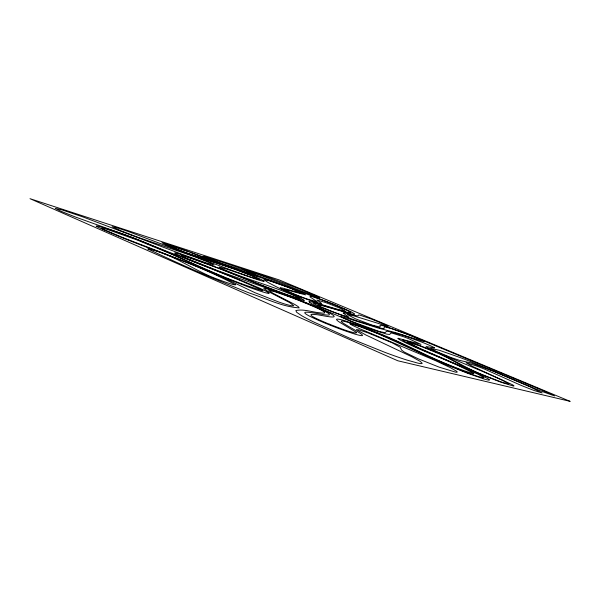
<?xml version="1.0" encoding="UTF-8"?>
<svg xmlns="http://www.w3.org/2000/svg" width="600" height="600" viewBox="0 0 600 600"><rect width="100%" height="100%" fill="white"/><g stroke="black" fill="none" stroke-linecap="round" stroke-linejoin="round"><path stroke-width="0.9" d="M398.115 338.303L420.945 344.385L408.705 338.7A13.455 0.637 21.5 0 0 403.155 336.577L392.077 333.112L390.638 333.165L389.768 334.47L386.76 334.132L372.99 329.858A30.555 1.552 21.3 0 1 363.593 326.438A29.28 1.492 21.3 0 1 359.235 324.772L323.347 309.577M233.67 284.64L235.56 284.805C191.333 260.873 141.788 247.86 96.352 226.365A28.642 1.515 20.5 0 1 99.458 226.553C156.067 242.43 206.82 274.05 262.928 290.835L262.74 290.513C221.572 271.462 178.523 256.515 136.583 239.175A56.153 3.037 20.5 0 0 124.282 234.57L75.36 216.99L61.23 211.373L55.26 208.373L62.28 209.97L82.778 216.885L181.762 254.197L206.123 262.83L214.215 265.072L210.053 262.83L194.94 256.785L138.938 237.645L120.93 230.79L112.163 226.718L116.468 227.595L127.815 231.337L231.833 270.368L250.897 277.125L259.725 279.585L253.035 276.33L234.907 269.332L183.3 251.85L167.453 245.565L161.977 242.7L178.275 247.792L238.358 269.873L257.895 276.188L252.93 273.847A11.01 0.473 21 0 0 245.288 270.862L222.458 263.752L209.123 258.795A10.65 0.458 20.9 0 1 204.127 256.59L203.64 256.267L269.272 277.567L300.457 289.312L319.515 297.562A16.793 0.675 21.1 0 1 316.702 296.97L257.303 273.96L243.135 269.25L258.72 275.91L334.043 304.35L351.075 311.782L354.173 313.59L354.555 314.062L354 314.34A81.705 3.54 21.1 0 1 352.163 314.123L322.38 305.707L317.737 304.868L320.985 306.87L331.725 311.407A15.435 0.758 21.2 0 0 340.98 314.873L348.63 317.032L343.065 312.923L344.423 312.9L356.55 315.765L358.058 315.825L358.582 315L359.715 315.067L371.13 318.945L383.707 324.053L388.268 326.483L353.895 315.885L347.25 314.52L355.635 318.862L371.985 325.072L379.418 326.97L380.205 326.73L379.92 325.553L380.377 325.23L384.285 325.965L410.28 335.25L540.278 389.438L554.572 395.925L540.615 390.96L470.19 361.403A45.713 2.13 21.7 0 0 460.29 357.615L439.605 350.362L430.673 348.278L437.018 351.81L451.132 357.548L459.668 360.413L470.91 362.888L493.455 371.228L530.077 386.842L542.13 392.963L534.03 390.487L521.347 385.493L484.763 369.21A16.155 0.765 21.7 0 0 475.748 365.707L466.11 362.76L472.92 366.577L512.46 384.757A34.973 1.8 21.8 0 1 513.442 386.077L500.692 382.132L481.71 374.678L463.23 366.428L447.412 357.728L438.63 353.572L419.475 345.757L407.445 342.12L419.145 348.067L477.623 373.478L488.213 378.817L489.585 379.89L488.94 380.168A36.51 2.032 21.7 0 1 484.14 379.02L467.692 373.312L442.47 363.18L378.09 333.675L359.947 326.67L349.868 323.64L351.915 325.118L359.82 328.755L435.045 360.428L450.143 367.522L456.6 371.25A45.06 2.76 21.6 0 1 455.73 372.188L439.522 367.275L418.178 358.793L404.205 352.035L401.49 349.995L400.342 347.31L392.092 342.765L367.358 332.647L359.145 329.925L356.4 329.618L365.67 334.882L412.072 356.873L420.173 361.38L422.243 363.3L421.26 363.675L418.275 363.24L406.86 360.045A49.245 3.308 21.5 0 1 384.638 352.252L349.38 338.077L313.425 321.862A90.742 5.805 21.5 0 1 301.425 315.555L296.7 312.308L295.837 310.567C303.788 308.76 312.233 312.248 320.272 312.87C336.923 315.225 301.26 301.53 301.222 301.365A28.928 1.545 21.1 0 0 290.415 297.173L274.928 291.735L268.748 290.407L272.82 293.16L294.892 304.522L298.23 306.638L299.175 307.875C281.918 306.795 265.575 298.237 249.195 292.965C214.95 279.405 180.892 264.832 147.78 248.895C173.16 253.71 193.462 270.57 217.35 279.142A17.857 1.08 20.8 0 0 233.678 284.647M188.782 251.775L166.83 244.583A15.285 0.698 20.8 0 0 167.4 245.04A15.465 0.705 20.8 0 0 169.447 246.03A15.075 0.682 20.8 0 0 171.84 247.072C195.548 257.257 220.74 263.272 244.71 272.752A22.477 1.02 21 0 1 250.553 275.04L253.8 276.353A20.55 0.93 21 0 1 256.733 277.582A21.218 0.96 21 0 1 261.9 279.892L263.812 280.92A24.638 1.117 20.9 0 1 264.195 281.257L264.007 281.377A26.992 1.23 20.9 0 1 262.447 281.093L259.47 280.245A33.15 1.5 20.9 0 1 257.093 279.495L226.942 269.16L219.173 267.082L219.75 267.577A16.875 0.818 20.9 0 0 225.067 270.06A16.605 0.81 20.9 0 0 227.123 270.923C249.308 280.163 272.647 286.29 294.705 295.86A17.13 0.847 21.1 0 1 299.212 297.99L299.993 298.567A19.837 0.975 21.1 0 1 299.415 298.627L288.21 295.103L266.625 287.062A63.113 2.978 21 0 1 262.35 285.405L223.575 270.053A84.42 4.605 20.8 0 0 219.345 268.403L180.27 254.25A26.01 1.335 20.8 0 0 176.61 253.208L175.275 252.93A23.82 1.222 20.8 0 0 174.675 252.945A24.705 1.268 20.8 0 0 176.235 254.1L192.593 261.225L236.138 278.385A79.515 4.635 20.8 0 1 240.562 280.163L258.728 287.775A39.593 2.228 20.9 0 1 265.8 291.097L269.062 293.085A29.625 1.665 20.9 0 1 268.882 293.407L267.353 293.197A27.09 1.522 20.9 0 1 257.918 290.37L252.413 288.45A29.94 1.672 20.9 0 1 247.882 286.815L226.005 278.272L204.067 268.853A137.108 6.967 21.1 0 1 200.73 267.36L173.453 254.978A117.435 6.69 20.3 0 0 170.137 253.515L137.197 240.015L106.882 229.26A23.422 1.237 20.5 0 0 102.667 228.15L101.7 228.135L102.337 228.72A24.33 1.29 20.5 0 0 103.837 229.538L121.185 236.91A51.727 2.685 20.6 0 0 125.835 238.74L174.33 257.355A111.007 6.893 20.5 0 1 199.485 267.525L206.347 270.397A165.532 10.725 20.3 0 1 210.322 272.085L226.058 278.97A86.707 5.333 20.6 0 1 229.2 280.418L254.947 292.688L278.265 301.837A23.625 1.417 21 0 0 284.572 303.96L291.278 305.798L293.82 305.798L289.718 302.61L267.705 291.233L263.737 288.54L266.138 288.683A32.752 1.748 21.1 0 1 271.2 290.108A31.358 1.672 21.1 0 1 275.205 291.413A32.4 1.725 21.1 0 1 284.97 294.847A33.938 1.815 21.1 0 1 306.712 303.27A35.22 1.882 21.1 0 1 315.105 306.81C320.197 308.985 340.305 317.745 321.615 314.28C308.558 312.09 293.407 309.188 317.49 319.882A29.925 1.882 21.3 0 0 325.028 323.108L330.03 325.147A27.697 1.748 21.3 0 0 335.183 327.165A28.305 1.785 21.3 0 0 346.725 331.41L352.335 333.293A31.515 1.98 21.3 0 0 355.83 334.373C383.07 342.03 315.517 312.045 352.65 323.767A28.612 1.59 21.4 0 1 365.603 328.418L395.49 340.785A61.725 3.54 21.4 0 1 398.783 342.285L425.452 355.14A73.972 3.93 21.8 0 0 428.895 356.737L461.34 370.44A29.453 1.635 21.7 0 0 468.96 373.312L473.048 374.775A27.45 1.53 21.7 0 0 476.595 375.99A28.125 1.567 21.7 0 0 482.257 377.632L483.405 377.798A30.615 1.703 21.7 0 0 483.585 377.362L478.125 374.25L464.798 368.108A82.725 4.815 21.6 0 0 460.822 366.36L422.355 349.86A69.262 3.39 21.7 0 1 418.658 348.233L405.097 341.865A35.662 1.8 21.6 0 1 403.748 341.093L402.832 340.403A31.635 1.597 21.6 0 1 403.447 340.155L409.5 341.85A22.223 1.117 21.6 0 1 416.978 344.505A21.48 1.08 21.6 0 1 420.713 345.907L425.903 347.94A24.06 1.215 21.6 0 1 429.803 349.507C448.388 356.032 464.393 367.853 482.79 374.767A22.995 1.185 21.8 0 0 487.058 376.515L498.06 380.76A21.66 1.117 21.8 0 0 504.435 382.972L508.86 383.933L503.13 380.595L486.728 373.2A77.017 4.147 21.7 0 0 482.805 371.52L445.237 355.718A71.752 3.262 21.7 0 1 441.502 354.12L429.112 348.525A27.93 1.328 21.6 0 1 427.56 347.707L426.053 346.538L434.565 347.91A19.102 0.87 21.5 0 0 434.085 347.535L431.16 346.058A14.348 0.652 21.5 0 0 423.915 342.968A14.205 0.645 21.5 0 0 421.755 342.097L402.998 335.31L388.853 331.515A95.055 4.553 21.7 0 0 386.55 331.35L385.058 332.678L379.665 331.605L351.015 321.225A17.212 0.885 21.3 0 1 344.7 318.51L340.665 316.245L377.812 327.915L396.33 332.835A68.363 3.218 21.6 0 1 403.275 335.062L424.125 341.7L419.377 339.225A16.38 0.712 21.5 0 0 412.717 336.428L408.315 334.673A19.013 0.825 21.5 0 0 404.963 333.375L391.785 328.657L384.623 326.835A73.448 3.248 21.6 0 0 384.24 326.888L384.067 328.582L381.315 328.298L358.335 321.285A134.843 5.97 21 0 1 355.237 320.25L322.47 307.928A21.525 1.057 21.2 0 1 317.82 305.865L313.215 303.157L318.36 304.065L339.623 310.327A138.667 5.843 20.9 0 0 342.555 311.153L347.94 312.502A78.75 3.412 21.1 0 0 350.7 312.465M190.028 252.233C223.538 265.882 258.248 276.127 292.125 288.705A18.345 0.788 21.1 0 1 294.195 289.538A18.788 0.81 21.1 0 1 301.147 292.47L305.587 294.862L284.483 289.395L288.735 291.75L299.827 296.317A15.51 0.72 21.1 0 0 306.548 298.83L317.423 301.928L310.335 297.09A90.727 3.877 21.4 0 1 309.923 296.745C310.125 295.23 314.918 297.877 316.35 297.983A20.197 0.862 21.2 0 1 318.855 298.845L322.673 300.218A17.97 0.765 21.2 0 1 324.735 300.99A18.36 0.78 21.2 0 1 333.33 304.32L346.058 309.757L350.67 312.45M329.295 324.157L342.097 329.055A22.905 1.44 21.3 0 0 348.9 331.365L354.99 333.007L356.61 332.782A46.92 2.925 21.2 0 0 356.138 332.228L341.19 323.212A166.252 9 21.8 0 1 339.795 322.343C329.955 315.938 345.345 320.812 347.88 321.757A33.502 1.86 21.4 0 1 361.718 326.625A34.38 1.905 21.4 0 1 371.978 330.555C400.98 341.28 427.695 357.188 456.675 367.95A23.242 1.29 21.7 0 0 463.853 370.635L471.232 373.08A22.62 1.252 21.7 0 0 473.918 373.597C450.757 360.405 423.923 352.38 399.96 339.87A37.763 1.905 21.6 0 1 398.1 338.295M309.683 302.423L308.94 301.493L314.663 302.528L336.457 308.962A141.757 5.947 20.9 0 0 338.257 309.48L345.315 311.032L341.355 308.835A14.977 0.652 21.2 0 0 338.97 307.793L330.983 304.575A13.643 0.593 21.2 0 0 324.907 302.31L316.972 300.03L321.202 303.112L321.457 303.555L320.955 303.638L311.925 301.028A20.865 0.96 21.1 0 1 306.487 299.093L302.88 297.757A19.02 0.877 21.1 0 1 299.175 296.332A19.545 0.907 21.1 0 1 290.947 293.025L281.7 288.847A27.008 1.245 21.2 0 1 280.485 288.12L280.237 287.752L282.757 288.135L301.507 293.355L292.35 289.028A15.562 0.667 21.1 0 0 286.087 286.56L270.315 280.98L263.91 279.623L268.065 282.502L278.445 287.85A67.395 3.03 21.2 0 0 280.612 288.862L300.375 297.877L304.343 300.428A26.797 1.32 21.1 0 1 299.317 299.197C260.46 286.403 223.395 268.725 184.477 256.087A20.918 1.073 20.8 0 0 181.252 255.382L182.602 256.44A22.538 1.155 20.8 0 0 184.545 257.392L217.597 270.615L292.845 297.525A39.877 2.13 21.1 0 1 302.775 301.388A38.715 2.07 21.1 0 1 315.788 306.743L325.103 310.882A47.895 2.573 21.1 0 1 330.255 313.418C343.98 320.993 317.355 314.123 315.48 314.603A296.265 18.195 22.3 0 0 314.145 314.452C304.013 313.53 320.475 320.362 321.87 321.03A23.07 1.448 21.3 0 0 329.295 324.157M323.46 309.615A81.262 3.938 21.4 0 1 309.608 302.4M570 401.317L397.808 360.772L30 198.683L279.097 279.9L570 401.317"/></g></svg>
